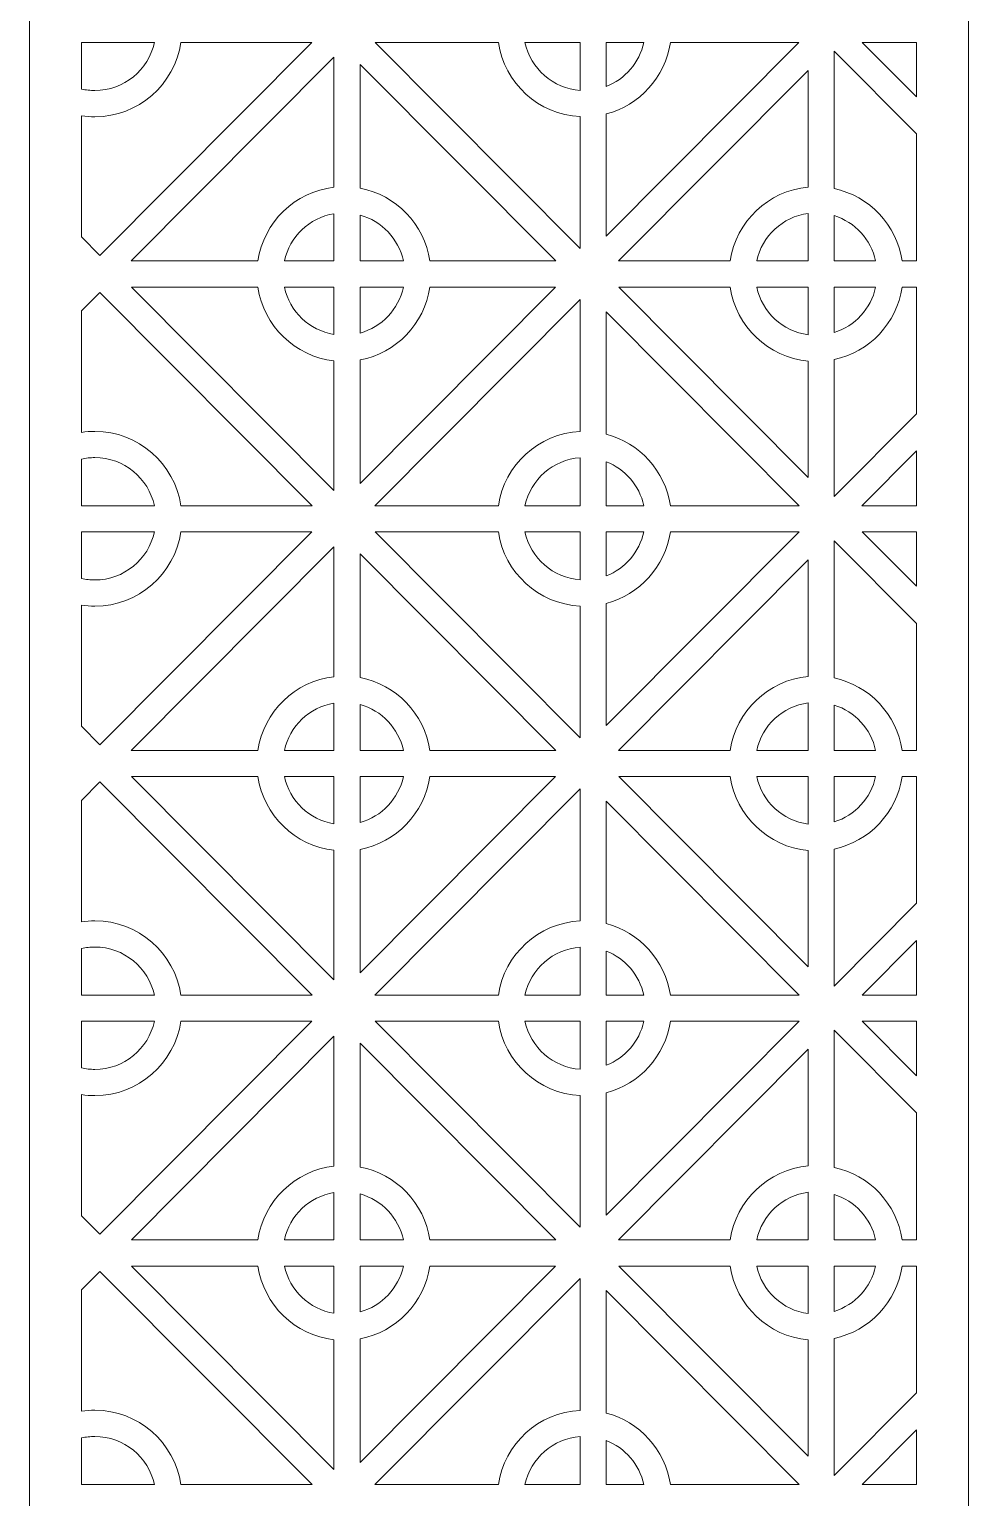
# Model space of a CAD drawing. Header units: centimetres. Extents: x -8.5 to 0.2, y -11.2 to 12.7.
# Drawn here: x -8.54 to -4.64, y 1.13 to 7.23 of the extents above; entities that cross this region are included whole.
import ezdxf

# ---------------------------------------------------------------- set-up
doc = ezdxf.new("R2010")
doc.units = ezdxf.units.CM
doc.header["$MEASUREMENT"] = 0
doc.layers.add('layer 1', color=7, linetype='Continuous')

msp = doc.modelspace()

# ---------------------------------------------------------------- linework, layer by layer
at = {"layer": 'layer 1', "color": 177, "lineweight": 9}
for points, knots in [([(-8.53788, -11.21428), (-8.53788, -11.21428), (-8.53788, 12.68389), (-8.53788, 12.68389), (-8.53788, 12.68389), (-8.53788, 12.68389), (-4.63909, 12.68389), (-4.63909, 12.68389), (-4.63909, 12.68389), (-4.63909, 12.68389), (-4.63909, -11.21428), (-4.63909, -11.21428), (-4.63909, -11.21428), (-4.63909, -11.21428), (-8.53788, -11.21428), (-8.53788, -11.21428)], [0, 0, 0, 0, 0.2, 0.2, 0.2, 0.2, 0.4, 0.4, 0.4, 0.4, 0.6, 0.6, 0.6, 0.6, 1, 1, 1, 1]), ([(-8.01886, 7.17312), (-8.01886, 7.17312), (-8.32128, 7.17312), (-8.32128, 7.17312), (-8.32128, 7.17312), (-8.32128, 7.17312), (-8.32128, 6.97983), (-8.32128, 6.97983), (-8.32128, 6.97983), (-8.3034, 6.9758), (-8.28481, 6.97366), (-8.26573, 6.97366), (-8.26573, 6.97366), (-8.14478, 6.97366), (-8.04366, 7.05908), (-8.01886, 7.17312)], [0, 0, 0, 0, 0.2, 0.2, 0.2, 0.2, 0.4, 0.4, 0.4, 0.4, 0.6, 0.6, 0.6, 0.6, 1, 1, 1, 1]), ([(-8.32128, 6.36642), (-8.32128, 6.36642), (-8.24479, 6.28957), (-8.24479, 6.28957), (-8.24479, 6.28957), (-8.24479, 6.28957), (-7.36526, 7.17312), (-7.36526, 7.17312), (-7.36526, 7.17312), (-7.36526, 7.17312), (-7.90877, 7.17312), (-7.90877, 7.17312), (-7.90877, 7.17312), (-7.93491, 6.99866), (-8.08479, 6.86487), (-8.26573, 6.86487), (-8.26573, 6.86487), (-8.28462, 6.86487), (-8.30317, 6.86633), (-8.32128, 6.86914), (-8.32128, 6.86914), (-8.32128, 6.86914), (-8.32128, 6.36642), (-8.32128, 6.36642)], [0, 0, 0, 0, 0.1428571, 0.1428571, 0.1428571, 0.1428571, 0.2857143, 0.2857143, 0.2857143, 0.2857143, 0.4285714, 0.4285714, 0.4285714, 0.4285714, 0.5714286, 0.5714286, 0.5714286, 0.5714286, 0.7142857, 0.7142857, 0.7142857, 0.7142857, 1, 1, 1, 1]), ([(-6.5912, 7.17312), (-6.5912, 7.17312), (-7.10238, 7.17312), (-7.10238, 7.17312), (-7.10238, 7.17312), (-7.10238, 7.17312), (-6.25171, 6.31856), (-6.25171, 6.31856), (-6.25171, 6.31856), (-6.25171, 6.31856), (-6.25171, 6.8653), (-6.25171, 6.8653), (-6.25171, 6.8653), (-6.42475, 6.87358), (-6.56591, 7.00431), (-6.5912, 7.17312)], [0, 0, 0, 0, 0.2, 0.2, 0.2, 0.2, 0.4, 0.4, 0.4, 0.4, 0.6, 0.6, 0.6, 0.6, 1, 1, 1, 1]), ([(-6.25171, 7.17312), (-6.25171, 7.17312), (-6.48111, 7.17312), (-6.48111, 7.17312), (-6.48111, 7.17312), (-6.45751, 7.06461), (-6.36483, 6.98204), (-6.25171, 6.97428), (-6.25171, 6.97428), (-6.25171, 6.97428), (-6.25171, 7.17312), (-6.25171, 7.17312)], [0, 0, 0, 0, 0.25, 0.25, 0.25, 0.25, 0.5, 0.5, 0.5, 0.5, 1, 1, 1, 1]), ([(-5.98738, 7.17312), (-5.98738, 7.17312), (-6.14341, 7.17312), (-6.14341, 7.17312), (-6.14341, 7.17312), (-6.14341, 7.17312), (-6.14341, 6.99058), (-6.14341, 6.99058), (-6.14341, 6.99058), (-6.06511, 7.02091), (-6.00561, 7.08927), (-5.98738, 7.17312)], [0, 0, 0, 0, 0.25, 0.25, 0.25, 0.25, 0.5, 0.5, 0.5, 0.5, 1, 1, 1, 1]), ([(-5.34333, 7.17312), (-5.34333, 7.17312), (-5.87729, 7.17312), (-5.87729, 7.17312), (-5.87729, 7.17312), (-5.89889, 7.02892), (-6.00505, 6.9125), (-6.14341, 6.87646), (-6.14341, 6.87646), (-6.14341, 6.87646), (-6.14341, 6.36939), (-6.14341, 6.36939), (-6.14341, 6.36939), (-6.14341, 6.36939), (-5.34333, 7.17312), (-5.34333, 7.17312)], [0, 0, 0, 0, 0.2, 0.2, 0.2, 0.2, 0.4, 0.4, 0.4, 0.4, 0.6, 0.6, 0.6, 0.6, 1, 1, 1, 1]), ([(-4.85569, 6.79347), (-4.85569, 6.79347), (-5.19732, 7.13666), (-5.19732, 7.13666), (-5.19732, 7.13666), (-5.19732, 7.13666), (-5.19732, 6.56685), (-5.19732, 6.56685), (-5.19732, 6.56685), (-5.05111, 6.53595), (-4.93745, 6.41616), (-4.91501, 6.26638), (-4.91501, 6.26638), (-4.91501, 6.26638), (-4.85569, 6.26638), (-4.85569, 6.26638), (-4.85569, 6.26638), (-4.85569, 6.26638), (-4.85569, 6.79347), (-4.85569, 6.79347)], [0, 0, 0, 0, 0.1666667, 0.1666667, 0.1666667, 0.1666667, 0.3333333, 0.3333333, 0.3333333, 0.3333333, 0.5, 0.5, 0.5, 0.5, 0.6666667, 0.6666667, 0.6666667, 0.6666667, 1, 1, 1, 1]), ([(-4.85569, 7.17312), (-4.85569, 7.17312), (-5.08045, 7.17312), (-5.08045, 7.17312), (-5.08045, 7.17312), (-5.08045, 7.17312), (-4.85569, 6.94733), (-4.85569, 6.94733), (-4.85569, 6.94733), (-4.85569, 6.94733), (-4.85569, 7.17312), (-4.85569, 7.17312)], [0, 0, 0, 0, 0.25, 0.25, 0.25, 0.25, 0.5, 0.5, 0.5, 0.5, 1, 1, 1, 1]), ([(-8.11471, 6.26638), (-8.11471, 6.26638), (-7.58912, 6.26638), (-7.58912, 6.26638), (-7.58912, 6.26638), (-7.565, 6.42736), (-7.43551, 6.55369), (-7.27348, 6.57225), (-7.27348, 6.57225), (-7.27348, 6.57225), (-7.27348, 7.11146), (-7.27348, 7.11146), (-7.27348, 7.11146), (-7.27348, 7.11146), (-8.11471, 6.26638), (-8.11471, 6.26638)], [0, 0, 0, 0, 0.2, 0.2, 0.2, 0.2, 0.4, 0.4, 0.4, 0.4, 0.6, 0.6, 0.6, 0.6, 1, 1, 1, 1]), ([(-6.87521, 6.26638), (-6.87521, 6.26638), (-6.35293, 6.26638), (-6.35293, 6.26638), (-6.35293, 6.26638), (-6.35293, 6.26638), (-7.16518, 7.08235), (-7.16518, 7.08235), (-7.16518, 7.08235), (-7.16518, 7.08235), (-7.16518, 6.56837), (-7.16518, 6.56837), (-7.16518, 6.56837), (-7.0153, 6.54011), (-6.89804, 6.41877), (-6.87521, 6.26638)], [0, 0, 0, 0, 0.2, 0.2, 0.2, 0.2, 0.4, 0.4, 0.4, 0.4, 0.6, 0.6, 0.6, 0.6, 1, 1, 1, 1]), ([(-6.09278, 6.26638), (-6.09278, 6.26638), (-5.62892, 6.26638), (-5.62892, 6.26638), (-5.62892, 6.26638), (-5.60442, 6.42989), (-5.47121, 6.55766), (-5.30562, 6.57305), (-5.30562, 6.57305), (-5.30562, 6.57305), (-5.30562, 7.05714), (-5.30562, 7.05714), (-5.30562, 7.05714), (-5.30562, 7.05714), (-6.09278, 6.26638), (-6.09278, 6.26638)], [0, 0, 0, 0, 0.2, 0.2, 0.2, 0.2, 0.4, 0.4, 0.4, 0.4, 0.6, 0.6, 0.6, 0.6, 1, 1, 1, 1]), ([(-7.47903, 6.26638), (-7.47903, 6.26638), (-7.27348, 6.26638), (-7.27348, 6.26638), (-7.27348, 6.26638), (-7.27348, 6.26638), (-7.27348, 6.46244), (-7.27348, 6.46244), (-7.27348, 6.46244), (-7.37561, 6.44556), (-7.45711, 6.36715), (-7.47903, 6.26638)], [0, 0, 0, 0, 0.25, 0.25, 0.25, 0.25, 0.5, 0.5, 0.5, 0.5, 1, 1, 1, 1]), ([(-5.51882, 6.26638), (-5.51882, 6.26638), (-5.30562, 6.26638), (-5.30562, 6.26638), (-5.30562, 6.26638), (-5.30562, 6.26638), (-5.30562, 6.46359), (-5.30562, 6.46359), (-5.30562, 6.46359), (-5.41131, 6.44945), (-5.49637, 6.36966), (-5.51882, 6.26638)], [0, 0, 0, 0, 0.25, 0.25, 0.25, 0.25, 0.5, 0.5, 0.5, 0.5, 1, 1, 1, 1]), ([(-7.16518, 6.26638), (-7.16518, 6.26638), (-6.9853, 6.26638), (-6.9853, 6.26638), (-6.9853, 6.26638), (-7.00535, 6.35856), (-7.07525, 6.43201), (-7.16518, 6.4568), (-7.16518, 6.4568), (-7.16518, 6.4568), (-7.16518, 6.26638), (-7.16518, 6.26638)], [0, 0, 0, 0, 0.25, 0.25, 0.25, 0.25, 0.5, 0.5, 0.5, 0.5, 1, 1, 1, 1]), ([(-5.19732, 6.45457), (-5.19732, 6.45457), (-5.19732, 6.26638), (-5.19732, 6.26638), (-5.19732, 6.26638), (-5.19732, 6.26638), (-5.0251, 6.26638), (-5.0251, 6.26638), (-5.0251, 6.26638), (-5.04457, 6.35592), (-5.11108, 6.42781), (-5.19732, 6.45457)], [0, 0, 0, 0, 0.25, 0.25, 0.25, 0.25, 0.5, 0.5, 0.5, 0.5, 1, 1, 1, 1]), ([(-7.58912, 6.15759), (-7.58912, 6.15759), (-8.1134, 6.15759), (-8.1134, 6.15759), (-8.1134, 6.15759), (-8.1134, 6.15759), (-7.27348, 5.31384), (-7.27348, 5.31384), (-7.27348, 5.31384), (-7.27348, 5.31384), (-7.27348, 5.85171), (-7.27348, 5.85171), (-7.27348, 5.85171), (-7.43551, 5.87027), (-7.565, 5.99661), (-7.58912, 6.15759)], [0, 0, 0, 0, 0.2, 0.2, 0.2, 0.2, 0.4, 0.4, 0.4, 0.4, 0.6, 0.6, 0.6, 0.6, 1, 1, 1, 1]), ([(-7.27348, 6.15759), (-7.27348, 6.15759), (-7.47903, 6.15759), (-7.47903, 6.15759), (-7.47903, 6.15759), (-7.45711, 6.05681), (-7.37561, 5.97841), (-7.27348, 5.96153), (-7.27348, 5.96153), (-7.27348, 5.96153), (-7.27348, 6.15759), (-7.27348, 6.15759)], [0, 0, 0, 0, 0.25, 0.25, 0.25, 0.25, 0.5, 0.5, 0.5, 0.5, 1, 1, 1, 1]), ([(-6.9853, 6.15759), (-6.9853, 6.15759), (-7.16518, 6.15759), (-7.16518, 6.15759), (-7.16518, 6.15759), (-7.16518, 6.15759), (-7.16518, 5.96717), (-7.16518, 5.96717), (-7.16518, 5.96717), (-7.07525, 5.99195), (-7.00535, 6.06541), (-6.9853, 6.15759)], [0, 0, 0, 0, 0.25, 0.25, 0.25, 0.25, 0.5, 0.5, 0.5, 0.5, 1, 1, 1, 1]), ([(-6.35424, 6.15759), (-6.35424, 6.15759), (-6.87521, 6.15759), (-6.87521, 6.15759), (-6.87521, 6.15759), (-6.89804, 6.0052), (-7.0153, 5.88386), (-7.16518, 5.85559), (-7.16518, 5.85559), (-7.16518, 5.85559), (-7.16518, 5.34294), (-7.16518, 5.34294), (-7.16518, 5.34294), (-7.16518, 5.34294), (-6.35424, 6.15759), (-6.35424, 6.15759)], [0, 0, 0, 0, 0.2, 0.2, 0.2, 0.2, 0.4, 0.4, 0.4, 0.4, 0.6, 0.6, 0.6, 0.6, 1, 1, 1, 1]), ([(-5.62892, 6.15759), (-5.62892, 6.15759), (-6.09147, 6.15759), (-6.09147, 6.15759), (-6.09147, 6.15759), (-6.09147, 6.15759), (-5.30562, 5.36815), (-5.30562, 5.36815), (-5.30562, 5.36815), (-5.30562, 5.36815), (-5.30562, 5.85092), (-5.30562, 5.85092), (-5.30562, 5.85092), (-5.47121, 5.86631), (-5.60442, 5.99408), (-5.62892, 6.15759)], [0, 0, 0, 0, 0.2, 0.2, 0.2, 0.2, 0.4, 0.4, 0.4, 0.4, 0.6, 0.6, 0.6, 0.6, 1, 1, 1, 1]), ([(-5.30562, 6.15759), (-5.30562, 6.15759), (-5.51883, 6.15759), (-5.51883, 6.15759), (-5.51883, 6.15759), (-5.49637, 6.05431), (-5.41131, 5.97452), (-5.30562, 5.96038), (-5.30562, 5.96038), (-5.30562, 5.96038), (-5.30562, 6.15759), (-5.30562, 6.15759)], [0, 0, 0, 0, 0.25, 0.25, 0.25, 0.25, 0.5, 0.5, 0.5, 0.5, 1, 1, 1, 1]), ([(-5.0251, 6.15759), (-5.0251, 6.15759), (-5.19732, 6.15759), (-5.19732, 6.15759), (-5.19732, 6.15759), (-5.19732, 6.15759), (-5.19732, 5.9694), (-5.19732, 5.9694), (-5.19732, 5.9694), (-5.11109, 5.99616), (-5.04457, 6.06805), (-5.0251, 6.15759)], [0, 0, 0, 0, 0.25, 0.25, 0.25, 0.25, 0.5, 0.5, 0.5, 0.5, 1, 1, 1, 1]), ([(-4.85569, 6.15759), (-4.85569, 6.15759), (-4.91501, 6.15759), (-4.91501, 6.15759), (-4.91501, 6.15759), (-4.93745, 6.00781), (-5.05111, 5.88802), (-5.19732, 5.85712), (-5.19732, 5.85712), (-5.19732, 5.85712), (-5.19732, 5.28863), (-5.19732, 5.28863), (-5.19732, 5.28863), (-5.19732, 5.28863), (-4.85569, 5.63182), (-4.85569, 5.63182), (-4.85569, 5.63182), (-4.85569, 5.63182), (-4.85569, 6.15759), (-4.85569, 6.15759)], [0, 0, 0, 0, 0.1666667, 0.1666667, 0.1666667, 0.1666667, 0.3333333, 0.3333333, 0.3333333, 0.3333333, 0.5, 0.5, 0.5, 0.5, 0.6666667, 0.6666667, 0.6666667, 0.6666667, 1, 1, 1, 1]), ([(-7.90877, 5.25085), (-7.90877, 5.25085), (-7.36394, 5.25085), (-7.36394, 5.25085), (-7.36394, 5.25085), (-7.36394, 5.25085), (-8.24479, 6.13572), (-8.24479, 6.13572), (-8.24479, 6.13572), (-8.24479, 6.13572), (-8.32128, 6.05887), (-8.32128, 6.05887), (-8.32128, 6.05887), (-8.32128, 6.05887), (-8.32128, 5.55483), (-8.32128, 5.55483), (-8.32128, 5.55483), (-8.30317, 5.55764), (-8.28462, 5.5591), (-8.26573, 5.5591), (-8.26573, 5.5591), (-8.08479, 5.5591), (-7.93491, 5.4253), (-7.90877, 5.25085)], [0, 0, 0, 0, 0.1428571, 0.1428571, 0.1428571, 0.1428571, 0.2857143, 0.2857143, 0.2857143, 0.2857143, 0.4285714, 0.4285714, 0.4285714, 0.4285714, 0.5714286, 0.5714286, 0.5714286, 0.5714286, 0.7142857, 0.7142857, 0.7142857, 0.7142857, 1, 1, 1, 1]), ([(-7.1037, 5.25085), (-7.1037, 5.25085), (-6.5912, 5.25085), (-6.5912, 5.25085), (-6.5912, 5.25085), (-6.56591, 5.41966), (-6.42475, 5.55039), (-6.25171, 5.55867), (-6.25171, 5.55867), (-6.25171, 5.55867), (-6.25171, 6.10673), (-6.25171, 6.10673), (-6.25171, 6.10673), (-6.25171, 6.10673), (-7.1037, 5.25085), (-7.1037, 5.25085)], [0, 0, 0, 0, 0.2, 0.2, 0.2, 0.2, 0.4, 0.4, 0.4, 0.4, 0.6, 0.6, 0.6, 0.6, 1, 1, 1, 1]), ([(-5.87729, 5.25085), (-5.87729, 5.25085), (-5.34201, 5.25085), (-5.34201, 5.25085), (-5.34201, 5.25085), (-5.34201, 5.25085), (-6.14341, 6.0559), (-6.14341, 6.0559), (-6.14341, 6.0559), (-6.14341, 6.0559), (-6.14341, 5.54751), (-6.14341, 5.54751), (-6.14341, 5.54751), (-6.00505, 5.51147), (-5.89889, 5.39505), (-5.87729, 5.25085)], [0, 0, 0, 0, 0.2, 0.2, 0.2, 0.2, 0.4, 0.4, 0.4, 0.4, 0.6, 0.6, 0.6, 0.6, 1, 1, 1, 1]), ([(-8.32128, 5.25085), (-8.32128, 5.25085), (-8.01886, 5.25085), (-8.01886, 5.25085), (-8.01886, 5.25085), (-8.04366, 5.36489), (-8.14478, 5.45031), (-8.26573, 5.45031), (-8.26573, 5.45031), (-8.28481, 5.45031), (-8.3034, 5.44816), (-8.32128, 5.44413), (-8.32128, 5.44413), (-8.32128, 5.44413), (-8.32128, 5.25085), (-8.32128, 5.25085)], [0, 0, 0, 0, 0.2, 0.2, 0.2, 0.2, 0.4, 0.4, 0.4, 0.4, 0.6, 0.6, 0.6, 0.6, 1, 1, 1, 1]), ([(-6.48111, 5.25085), (-6.48111, 5.25085), (-6.25171, 5.25085), (-6.25171, 5.25085), (-6.25171, 5.25085), (-6.25171, 5.25085), (-6.25171, 5.44969), (-6.25171, 5.44969), (-6.25171, 5.44969), (-6.36483, 5.44193), (-6.45751, 5.35935), (-6.48111, 5.25085)], [0, 0, 0, 0, 0.25, 0.25, 0.25, 0.25, 0.5, 0.5, 0.5, 0.5, 1, 1, 1, 1]), ([(-6.14341, 5.25085), (-6.14341, 5.25085), (-5.98738, 5.25085), (-5.98738, 5.25085), (-5.98738, 5.25085), (-6.00562, 5.3347), (-6.06511, 5.40306), (-6.14341, 5.43338), (-6.14341, 5.43338), (-6.14341, 5.43338), (-6.14341, 5.25085), (-6.14341, 5.25085)], [0, 0, 0, 0, 0.25, 0.25, 0.25, 0.25, 0.5, 0.5, 0.5, 0.5, 1, 1, 1, 1]), ([(-4.85569, 5.47796), (-4.85569, 5.47796), (-5.08177, 5.25085), (-5.08177, 5.25085), (-5.08177, 5.25085), (-5.08177, 5.25085), (-4.85569, 5.25085), (-4.85569, 5.25085), (-4.85569, 5.25085), (-4.85569, 5.25085), (-4.85569, 5.47796), (-4.85569, 5.47796)], [0, 0, 0, 0, 0.25, 0.25, 0.25, 0.25, 0.5, 0.5, 0.5, 0.5, 1, 1, 1, 1]), ([(-8.01886, 5.14205), (-8.01886, 5.14205), (-8.32128, 5.14205), (-8.32128, 5.14205), (-8.32128, 5.14205), (-8.32128, 5.14205), (-8.32128, 4.94877), (-8.32128, 4.94877), (-8.32128, 4.94877), (-8.3034, 4.94474), (-8.28481, 4.9426), (-8.26573, 4.9426), (-8.26573, 4.9426), (-8.14478, 4.9426), (-8.04366, 5.02801), (-8.01886, 5.14205)], [0, 0, 0, 0, 0.2, 0.2, 0.2, 0.2, 0.4, 0.4, 0.4, 0.4, 0.6, 0.6, 0.6, 0.6, 1, 1, 1, 1]), ([(-8.32128, 4.33525), (-8.32128, 4.33525), (-8.24479, 4.25841), (-8.24479, 4.25841), (-8.24479, 4.25841), (-8.24479, 4.25841), (-7.36516, 5.14205), (-7.36516, 5.14205), (-7.36516, 5.14205), (-7.36516, 5.14205), (-7.90877, 5.14205), (-7.90877, 5.14205), (-7.90877, 5.14205), (-7.93491, 4.9676), (-8.08479, 4.8338), (-8.26573, 4.8338), (-8.26573, 4.8338), (-8.28462, 4.8338), (-8.30317, 4.83526), (-8.32128, 4.83808), (-8.32128, 4.83808), (-8.32128, 4.83808), (-8.32128, 4.33525), (-8.32128, 4.33525)], [0, 0, 0, 0, 0.1428571, 0.1428571, 0.1428571, 0.1428571, 0.2857143, 0.2857143, 0.2857143, 0.2857143, 0.4285714, 0.4285714, 0.4285714, 0.4285714, 0.5714286, 0.5714286, 0.5714286, 0.5714286, 0.7142857, 0.7142857, 0.7142857, 0.7142857, 1, 1, 1, 1]), ([(-6.5912, 5.14205), (-6.5912, 5.14205), (-7.10248, 5.14205), (-7.10248, 5.14205), (-7.10248, 5.14205), (-7.10248, 5.14205), (-6.25171, 4.28739), (-6.25171, 4.28739), (-6.25171, 4.28739), (-6.25171, 4.28739), (-6.25171, 4.83423), (-6.25171, 4.83423), (-6.25171, 4.83423), (-6.42475, 4.84252), (-6.56591, 4.97324), (-6.5912, 5.14205)], [0, 0, 0, 0, 0.2, 0.2, 0.2, 0.2, 0.4, 0.4, 0.4, 0.4, 0.6, 0.6, 0.6, 0.6, 1, 1, 1, 1]), ([(-6.25171, 5.14205), (-6.25171, 5.14205), (-6.48111, 5.14205), (-6.48111, 5.14205), (-6.48111, 5.14205), (-6.45751, 5.03355), (-6.36483, 4.95097), (-6.25171, 4.94321), (-6.25171, 4.94321), (-6.25171, 4.94321), (-6.25171, 5.14205), (-6.25171, 5.14205)], [0, 0, 0, 0, 0.25, 0.25, 0.25, 0.25, 0.5, 0.5, 0.5, 0.5, 1, 1, 1, 1]), ([(-5.98738, 5.14205), (-5.98738, 5.14205), (-6.14341, 5.14205), (-6.14341, 5.14205), (-6.14341, 5.14205), (-6.14341, 5.14205), (-6.14341, 4.95952), (-6.14341, 4.95952), (-6.14341, 4.95952), (-6.06511, 4.98984), (-6.00561, 5.0582), (-5.98738, 5.14205)], [0, 0, 0, 0, 0.25, 0.25, 0.25, 0.25, 0.5, 0.5, 0.5, 0.5, 1, 1, 1, 1]), ([(-5.34323, 5.14205), (-5.34323, 5.14205), (-5.87729, 5.14205), (-5.87729, 5.14205), (-5.87729, 5.14205), (-5.89889, 4.99785), (-6.00505, 4.88143), (-6.14341, 4.84539), (-6.14341, 4.84539), (-6.14341, 4.84539), (-6.14341, 4.33822), (-6.14341, 4.33822), (-6.14341, 4.33822), (-6.14341, 4.33822), (-5.34323, 5.14205), (-5.34323, 5.14205)], [0, 0, 0, 0, 0.2, 0.2, 0.2, 0.2, 0.4, 0.4, 0.4, 0.4, 0.6, 0.6, 0.6, 0.6, 1, 1, 1, 1]), ([(-4.85569, 5.14205), (-4.85569, 5.14205), (-5.08055, 5.14205), (-5.08055, 5.14205), (-5.08055, 5.14205), (-5.08055, 5.14205), (-4.85569, 4.91616), (-4.85569, 4.91616), (-4.85569, 4.91616), (-4.85569, 4.91616), (-4.85569, 5.14205), (-4.85569, 5.14205)], [0, 0, 0, 0, 0.25, 0.25, 0.25, 0.25, 0.5, 0.5, 0.5, 0.5, 1, 1, 1, 1]), ([(-8.11461, 4.23532), (-8.11461, 4.23532), (-7.58912, 4.23532), (-7.58912, 4.23532), (-7.58912, 4.23532), (-7.565, 4.3963), (-7.43551, 4.52263), (-7.27348, 4.54119), (-7.27348, 4.54119), (-7.27348, 4.54119), (-7.27348, 5.08029), (-7.27348, 5.08029), (-7.27348, 5.08029), (-7.27348, 5.08029), (-8.11461, 4.23532), (-8.11461, 4.23532)], [0, 0, 0, 0, 0.2, 0.2, 0.2, 0.2, 0.4, 0.4, 0.4, 0.4, 0.6, 0.6, 0.6, 0.6, 1, 1, 1, 1]), ([(-4.85569, 4.7623), (-4.85569, 4.7623), (-5.19732, 5.10549), (-5.19732, 5.10549), (-5.19732, 5.10549), (-5.19732, 5.10549), (-5.19732, 4.53578), (-5.19732, 4.53578), (-5.19732, 4.53578), (-5.05111, 4.50489), (-4.93745, 4.38509), (-4.91501, 4.23532), (-4.91501, 4.23532), (-4.91501, 4.23532), (-4.85569, 4.23532), (-4.85569, 4.23532), (-4.85569, 4.23532), (-4.85569, 4.23532), (-4.85569, 4.7623), (-4.85569, 4.7623)], [0, 0, 0, 0, 0.1666667, 0.1666667, 0.1666667, 0.1666667, 0.3333333, 0.3333333, 0.3333333, 0.3333333, 0.5, 0.5, 0.5, 0.5, 0.6666667, 0.6666667, 0.6666667, 0.6666667, 1, 1, 1, 1]), ([(-6.87521, 4.23532), (-6.87521, 4.23532), (-6.35303, 4.23532), (-6.35303, 4.23532), (-6.35303, 4.23532), (-6.35303, 4.23532), (-7.16518, 5.05118), (-7.16518, 5.05118), (-7.16518, 5.05118), (-7.16518, 5.05118), (-7.16518, 4.53731), (-7.16518, 4.53731), (-7.16518, 4.53731), (-7.0153, 4.50904), (-6.89804, 4.3877), (-6.87521, 4.23532)], [0, 0, 0, 0, 0.2, 0.2, 0.2, 0.2, 0.4, 0.4, 0.4, 0.4, 0.6, 0.6, 0.6, 0.6, 1, 1, 1, 1]), ([(-6.09268, 4.23532), (-6.09268, 4.23532), (-5.62892, 4.23532), (-5.62892, 4.23532), (-5.62892, 4.23532), (-5.60442, 4.39883), (-5.47121, 4.52659), (-5.30562, 4.54198), (-5.30562, 4.54198), (-5.30562, 4.54198), (-5.30562, 5.02598), (-5.30562, 5.02598), (-5.30562, 5.02598), (-5.30562, 5.02598), (-6.09268, 4.23532), (-6.09268, 4.23532)], [0, 0, 0, 0, 0.2, 0.2, 0.2, 0.2, 0.4, 0.4, 0.4, 0.4, 0.6, 0.6, 0.6, 0.6, 1, 1, 1, 1]), ([(-7.47903, 4.23532), (-7.47903, 4.23532), (-7.27348, 4.23532), (-7.27348, 4.23532), (-7.27348, 4.23532), (-7.27348, 4.23532), (-7.27348, 4.43137), (-7.27348, 4.43137), (-7.27348, 4.43137), (-7.37561, 4.41449), (-7.45711, 4.33609), (-7.47903, 4.23532)], [0, 0, 0, 0, 0.25, 0.25, 0.25, 0.25, 0.5, 0.5, 0.5, 0.5, 1, 1, 1, 1]), ([(-7.16518, 4.23532), (-7.16518, 4.23532), (-6.9853, 4.23532), (-6.9853, 4.23532), (-6.9853, 4.23532), (-7.00535, 4.32749), (-7.07525, 4.40095), (-7.16518, 4.42573), (-7.16518, 4.42573), (-7.16518, 4.42573), (-7.16518, 4.23532), (-7.16518, 4.23532)], [0, 0, 0, 0, 0.25, 0.25, 0.25, 0.25, 0.5, 0.5, 0.5, 0.5, 1, 1, 1, 1]), ([(-5.51882, 4.23532), (-5.51882, 4.23532), (-5.30562, 4.23532), (-5.30562, 4.23532), (-5.30562, 4.23532), (-5.30562, 4.23532), (-5.30562, 4.43252), (-5.30562, 4.43252), (-5.30562, 4.43252), (-5.41131, 4.41838), (-5.49637, 4.3386), (-5.51882, 4.23532)], [0, 0, 0, 0, 0.25, 0.25, 0.25, 0.25, 0.5, 0.5, 0.5, 0.5, 1, 1, 1, 1]), ([(-5.19732, 4.4235), (-5.19732, 4.4235), (-5.19732, 4.23532), (-5.19732, 4.23532), (-5.19732, 4.23532), (-5.19732, 4.23532), (-5.0251, 4.23532), (-5.0251, 4.23532), (-5.0251, 4.23532), (-5.04457, 4.32486), (-5.11108, 4.39675), (-5.19732, 4.4235)], [0, 0, 0, 0, 0.25, 0.25, 0.25, 0.25, 0.5, 0.5, 0.5, 0.5, 1, 1, 1, 1]), ([(-7.90877, 3.21978), (-7.90877, 3.21978), (-7.36404, 3.21978), (-7.36404, 3.21978), (-7.36404, 3.21978), (-7.36404, 3.21978), (-8.24479, 4.10455), (-8.24479, 4.10455), (-8.24479, 4.10455), (-8.24479, 4.10455), (-8.32128, 4.0277), (-8.32128, 4.0277), (-8.32128, 4.0277), (-8.32128, 4.0277), (-8.32128, 3.52376), (-8.32128, 3.52376), (-8.32128, 3.52376), (-8.30317, 3.52657), (-8.28462, 3.52803), (-8.26573, 3.52803), (-8.26573, 3.52803), (-8.08479, 3.52803), (-7.93491, 3.39424), (-7.90877, 3.21978)], [0, 0, 0, 0, 0.1428571, 0.1428571, 0.1428571, 0.1428571, 0.2857143, 0.2857143, 0.2857143, 0.2857143, 0.4285714, 0.4285714, 0.4285714, 0.4285714, 0.5714286, 0.5714286, 0.5714286, 0.5714286, 0.7142857, 0.7142857, 0.7142857, 0.7142857, 1, 1, 1, 1]), ([(-7.58912, 4.12652), (-7.58912, 4.12652), (-8.1135, 4.12652), (-8.1135, 4.12652), (-8.1135, 4.12652), (-8.1135, 4.12652), (-7.27348, 3.28267), (-7.27348, 3.28267), (-7.27348, 3.28267), (-7.27348, 3.28267), (-7.27348, 3.82065), (-7.27348, 3.82065), (-7.27348, 3.82065), (-7.43551, 3.83921), (-7.565, 3.96554), (-7.58912, 4.12652)], [0, 0, 0, 0, 0.2, 0.2, 0.2, 0.2, 0.4, 0.4, 0.4, 0.4, 0.6, 0.6, 0.6, 0.6, 1, 1, 1, 1]), ([(-7.27348, 4.12652), (-7.27348, 4.12652), (-7.47903, 4.12652), (-7.47903, 4.12652), (-7.47903, 4.12652), (-7.45711, 4.02575), (-7.37561, 3.94734), (-7.27348, 3.93046), (-7.27348, 3.93046), (-7.27348, 3.93046), (-7.27348, 4.12652), (-7.27348, 4.12652)], [0, 0, 0, 0, 0.25, 0.25, 0.25, 0.25, 0.5, 0.5, 0.5, 0.5, 1, 1, 1, 1]), ([(-6.9853, 4.12652), (-6.9853, 4.12652), (-7.16518, 4.12652), (-7.16518, 4.12652), (-7.16518, 4.12652), (-7.16518, 4.12652), (-7.16518, 3.9361), (-7.16518, 3.9361), (-7.16518, 3.9361), (-7.07525, 3.96089), (-7.00535, 4.03435), (-6.9853, 4.12652)], [0, 0, 0, 0, 0.25, 0.25, 0.25, 0.25, 0.5, 0.5, 0.5, 0.5, 1, 1, 1, 1]), ([(-6.35414, 4.12652), (-6.35414, 4.12652), (-6.87521, 4.12652), (-6.87521, 4.12652), (-6.87521, 4.12652), (-6.89804, 3.97414), (-7.0153, 3.85279), (-7.16518, 3.82453), (-7.16518, 3.82453), (-7.16518, 3.82453), (-7.16518, 3.31177), (-7.16518, 3.31177), (-7.16518, 3.31177), (-7.16518, 3.31177), (-6.35414, 4.12652), (-6.35414, 4.12652)], [0, 0, 0, 0, 0.2, 0.2, 0.2, 0.2, 0.4, 0.4, 0.4, 0.4, 0.6, 0.6, 0.6, 0.6, 1, 1, 1, 1]), ([(-5.62892, 4.12652), (-5.62892, 4.12652), (-6.09157, 4.12652), (-6.09157, 4.12652), (-6.09157, 4.12652), (-6.09157, 4.12652), (-5.30562, 3.33698), (-5.30562, 3.33698), (-5.30562, 3.33698), (-5.30562, 3.33698), (-5.30562, 3.81985), (-5.30562, 3.81985), (-5.30562, 3.81985), (-5.47121, 3.83524), (-5.60442, 3.96301), (-5.62892, 4.12652)], [0, 0, 0, 0, 0.2, 0.2, 0.2, 0.2, 0.4, 0.4, 0.4, 0.4, 0.6, 0.6, 0.6, 0.6, 1, 1, 1, 1]), ([(-5.30562, 4.12652), (-5.30562, 4.12652), (-5.51883, 4.12652), (-5.51883, 4.12652), (-5.51883, 4.12652), (-5.49637, 4.02324), (-5.41131, 3.94345), (-5.30562, 3.92931), (-5.30562, 3.92931), (-5.30562, 3.92931), (-5.30562, 4.12652), (-5.30562, 4.12652)], [0, 0, 0, 0, 0.25, 0.25, 0.25, 0.25, 0.5, 0.5, 0.5, 0.5, 1, 1, 1, 1]), ([(-5.0251, 4.12652), (-5.0251, 4.12652), (-5.19732, 4.12652), (-5.19732, 4.12652), (-5.19732, 4.12652), (-5.19732, 4.12652), (-5.19732, 3.93833), (-5.19732, 3.93833), (-5.19732, 3.93833), (-5.11109, 3.96509), (-5.04457, 4.03698), (-5.0251, 4.12652)], [0, 0, 0, 0, 0.25, 0.25, 0.25, 0.25, 0.5, 0.5, 0.5, 0.5, 1, 1, 1, 1]), ([(-4.85569, 4.12652), (-4.85569, 4.12652), (-4.91501, 4.12652), (-4.91501, 4.12652), (-4.91501, 4.12652), (-4.93745, 3.97674), (-5.05111, 3.85695), (-5.19732, 3.82605), (-5.19732, 3.82605), (-5.19732, 3.82605), (-5.19732, 3.25746), (-5.19732, 3.25746), (-5.19732, 3.25746), (-5.19732, 3.25746), (-4.85569, 3.60065), (-4.85569, 3.60065), (-4.85569, 3.60065), (-4.85569, 3.60065), (-4.85569, 4.12652), (-4.85569, 4.12652)], [0, 0, 0, 0, 0.1666667, 0.1666667, 0.1666667, 0.1666667, 0.3333333, 0.3333333, 0.3333333, 0.3333333, 0.5, 0.5, 0.5, 0.5, 0.6666667, 0.6666667, 0.6666667, 0.6666667, 1, 1, 1, 1]), ([(-7.1036, 3.21978), (-7.1036, 3.21978), (-6.5912, 3.21978), (-6.5912, 3.21978), (-6.5912, 3.21978), (-6.56591, 3.38859), (-6.42475, 3.51932), (-6.25171, 3.5276), (-6.25171, 3.5276), (-6.25171, 3.5276), (-6.25171, 4.07557), (-6.25171, 4.07557), (-6.25171, 4.07557), (-6.25171, 4.07557), (-7.1036, 3.21978), (-7.1036, 3.21978)], [0, 0, 0, 0, 0.2, 0.2, 0.2, 0.2, 0.4, 0.4, 0.4, 0.4, 0.6, 0.6, 0.6, 0.6, 1, 1, 1, 1]), ([(-5.87729, 3.21978), (-5.87729, 3.21978), (-5.34211, 3.21978), (-5.34211, 3.21978), (-5.34211, 3.21978), (-5.34211, 3.21978), (-6.14341, 4.02474), (-6.14341, 4.02474), (-6.14341, 4.02474), (-6.14341, 4.02474), (-6.14341, 3.51644), (-6.14341, 3.51644), (-6.14341, 3.51644), (-6.00505, 3.4804), (-5.89889, 3.36399), (-5.87729, 3.21978)], [0, 0, 0, 0, 0.2, 0.2, 0.2, 0.2, 0.4, 0.4, 0.4, 0.4, 0.6, 0.6, 0.6, 0.6, 1, 1, 1, 1]), ([(-8.32128, 3.21978), (-8.32128, 3.21978), (-8.01886, 3.21978), (-8.01886, 3.21978), (-8.01886, 3.21978), (-8.04366, 3.33382), (-8.14478, 3.41924), (-8.26573, 3.41924), (-8.26573, 3.41924), (-8.28481, 3.41924), (-8.3034, 3.4171), (-8.32128, 3.41307), (-8.32128, 3.41307), (-8.32128, 3.41307), (-8.32128, 3.21978), (-8.32128, 3.21978)], [0, 0, 0, 0, 0.2, 0.2, 0.2, 0.2, 0.4, 0.4, 0.4, 0.4, 0.6, 0.6, 0.6, 0.6, 1, 1, 1, 1]), ([(-6.48111, 3.21978), (-6.48111, 3.21978), (-6.25171, 3.21978), (-6.25171, 3.21978), (-6.25171, 3.21978), (-6.25171, 3.21978), (-6.25171, 3.41862), (-6.25171, 3.41862), (-6.25171, 3.41862), (-6.36483, 3.41086), (-6.45751, 3.32829), (-6.48111, 3.21978)], [0, 0, 0, 0, 0.25, 0.25, 0.25, 0.25, 0.5, 0.5, 0.5, 0.5, 1, 1, 1, 1]), ([(-4.85569, 3.4468), (-4.85569, 3.4468), (-5.08167, 3.21978), (-5.08167, 3.21978), (-5.08167, 3.21978), (-5.08167, 3.21978), (-4.85569, 3.21978), (-4.85569, 3.21978), (-4.85569, 3.21978), (-4.85569, 3.21978), (-4.85569, 3.4468), (-4.85569, 3.4468)], [0, 0, 0, 0, 0.25, 0.25, 0.25, 0.25, 0.5, 0.5, 0.5, 0.5, 1, 1, 1, 1]), ([(-6.14341, 3.21978), (-6.14341, 3.21978), (-5.98738, 3.21978), (-5.98738, 3.21978), (-5.98738, 3.21978), (-6.00562, 3.30363), (-6.06511, 3.37199), (-6.14341, 3.40232), (-6.14341, 3.40232), (-6.14341, 3.40232), (-6.14341, 3.21978), (-6.14341, 3.21978)], [0, 0, 0, 0, 0.25, 0.25, 0.25, 0.25, 0.5, 0.5, 0.5, 0.5, 1, 1, 1, 1]), ([(-8.01886, 3.11099), (-8.01886, 3.11099), (-8.32128, 3.11099), (-8.32128, 3.11099), (-8.32128, 3.11099), (-8.32128, 3.11099), (-8.32128, 2.9177), (-8.32128, 2.9177), (-8.32128, 2.9177), (-8.3034, 2.91367), (-8.28481, 2.91153), (-8.26573, 2.91153), (-8.26573, 2.91153), (-8.14478, 2.91153), (-8.04366, 2.99695), (-8.01886, 3.11099)], [0, 0, 0, 0, 0.2, 0.2, 0.2, 0.2, 0.4, 0.4, 0.4, 0.4, 0.6, 0.6, 0.6, 0.6, 1, 1, 1, 1]), ([(-8.32128, 2.30409), (-8.32128, 2.30409), (-8.24479, 2.22724), (-8.24479, 2.22724), (-8.24479, 2.22724), (-8.24479, 2.22724), (-7.36506, 3.11099), (-7.36506, 3.11099), (-7.36506, 3.11099), (-7.36506, 3.11099), (-7.90877, 3.11099), (-7.90877, 3.11099), (-7.90877, 3.11099), (-7.93491, 2.93653), (-8.08479, 2.80274), (-8.26573, 2.80274), (-8.26573, 2.80274), (-8.28462, 2.80274), (-8.30317, 2.8042), (-8.32128, 2.80701), (-8.32128, 2.80701), (-8.32128, 2.80701), (-8.32128, 2.30409), (-8.32128, 2.30409)], [0, 0, 0, 0, 0.1428571, 0.1428571, 0.1428571, 0.1428571, 0.2857143, 0.2857143, 0.2857143, 0.2857143, 0.4285714, 0.4285714, 0.4285714, 0.4285714, 0.5714286, 0.5714286, 0.5714286, 0.5714286, 0.7142857, 0.7142857, 0.7142857, 0.7142857, 1, 1, 1, 1]), ([(-6.5912, 3.11099), (-6.5912, 3.11099), (-7.10258, 3.11099), (-7.10258, 3.11099), (-7.10258, 3.11099), (-7.10258, 3.11099), (-6.25171, 2.25622), (-6.25171, 2.25622), (-6.25171, 2.25622), (-6.25171, 2.25622), (-6.25171, 2.80317), (-6.25171, 2.80317), (-6.25171, 2.80317), (-6.42475, 2.81145), (-6.56591, 2.94218), (-6.5912, 3.11099)], [0, 0, 0, 0, 0.2, 0.2, 0.2, 0.2, 0.4, 0.4, 0.4, 0.4, 0.6, 0.6, 0.6, 0.6, 1, 1, 1, 1]), ([(-6.25171, 3.11099), (-6.25171, 3.11099), (-6.48111, 3.11099), (-6.48111, 3.11099), (-6.48111, 3.11099), (-6.45751, 3.00248), (-6.36483, 2.91991), (-6.25171, 2.91214), (-6.25171, 2.91214), (-6.25171, 2.91214), (-6.25171, 3.11099), (-6.25171, 3.11099)], [0, 0, 0, 0, 0.25, 0.25, 0.25, 0.25, 0.5, 0.5, 0.5, 0.5, 1, 1, 1, 1]), ([(-5.98738, 3.11099), (-5.98738, 3.11099), (-6.14341, 3.11099), (-6.14341, 3.11099), (-6.14341, 3.11099), (-6.14341, 3.11099), (-6.14341, 2.92845), (-6.14341, 2.92845), (-6.14341, 2.92845), (-6.06511, 2.95877), (-6.00561, 3.02714), (-5.98738, 3.11099)], [0, 0, 0, 0, 0.25, 0.25, 0.25, 0.25, 0.5, 0.5, 0.5, 0.5, 1, 1, 1, 1]), ([(-5.34313, 3.11099), (-5.34313, 3.11099), (-5.87729, 3.11099), (-5.87729, 3.11099), (-5.87729, 3.11099), (-5.89889, 2.96678), (-6.00505, 2.85037), (-6.14341, 2.81433), (-6.14341, 2.81433), (-6.14341, 2.81433), (-6.14341, 2.30705), (-6.14341, 2.30705), (-6.14341, 2.30705), (-6.14341, 2.30705), (-5.34313, 3.11099), (-5.34313, 3.11099)], [0, 0, 0, 0, 0.2, 0.2, 0.2, 0.2, 0.4, 0.4, 0.4, 0.4, 0.6, 0.6, 0.6, 0.6, 1, 1, 1, 1]), ([(-4.85569, 3.11099), (-4.85569, 3.11099), (-5.08065, 3.11099), (-5.08065, 3.11099), (-5.08065, 3.11099), (-5.08065, 3.11099), (-4.85569, 2.88499), (-4.85569, 2.88499), (-4.85569, 2.88499), (-4.85569, 2.88499), (-4.85569, 3.11099), (-4.85569, 3.11099)], [0, 0, 0, 0, 0.25, 0.25, 0.25, 0.25, 0.5, 0.5, 0.5, 0.5, 1, 1, 1, 1]), ([(-8.11451, 2.20425), (-8.11451, 2.20425), (-7.58912, 2.20425), (-7.58912, 2.20425), (-7.58912, 2.20425), (-7.565, 2.36523), (-7.43551, 2.49156), (-7.27348, 2.51012), (-7.27348, 2.51012), (-7.27348, 2.51012), (-7.27348, 3.04912), (-7.27348, 3.04912), (-7.27348, 3.04912), (-7.27348, 3.04912), (-8.11451, 2.20425), (-8.11451, 2.20425)], [0, 0, 0, 0, 0.2, 0.2, 0.2, 0.2, 0.4, 0.4, 0.4, 0.4, 0.6, 0.6, 0.6, 0.6, 1, 1, 1, 1]), ([(-4.85569, 2.73114), (-4.85569, 2.73114), (-5.19732, 3.07433), (-5.19732, 3.07433), (-5.19732, 3.07433), (-5.19732, 3.07433), (-5.19732, 2.50471), (-5.19732, 2.50471), (-5.19732, 2.50471), (-5.05111, 2.47382), (-4.93745, 2.35402), (-4.91501, 2.20425), (-4.91501, 2.20425), (-4.91501, 2.20425), (-4.85569, 2.20425), (-4.85569, 2.20425), (-4.85569, 2.20425), (-4.85569, 2.20425), (-4.85569, 2.73114), (-4.85569, 2.73114)], [0, 0, 0, 0, 0.1666667, 0.1666667, 0.1666667, 0.1666667, 0.3333333, 0.3333333, 0.3333333, 0.3333333, 0.5, 0.5, 0.5, 0.5, 0.6666667, 0.6666667, 0.6666667, 0.6666667, 1, 1, 1, 1]), ([(-6.87521, 2.20425), (-6.87521, 2.20425), (-6.35313, 2.20425), (-6.35313, 2.20425), (-6.35313, 2.20425), (-6.35313, 2.20425), (-7.16518, 3.02001), (-7.16518, 3.02001), (-7.16518, 3.02001), (-7.16518, 3.02001), (-7.16518, 2.50624), (-7.16518, 2.50624), (-7.16518, 2.50624), (-7.0153, 2.47797), (-6.89804, 2.35663), (-6.87521, 2.20425)], [0, 0, 0, 0, 0.2, 0.2, 0.2, 0.2, 0.4, 0.4, 0.4, 0.4, 0.6, 0.6, 0.6, 0.6, 1, 1, 1, 1]), ([(-6.09258, 2.20425), (-6.09258, 2.20425), (-5.62892, 2.20425), (-5.62892, 2.20425), (-5.62892, 2.20425), (-5.60442, 2.36776), (-5.47121, 2.49553), (-5.30562, 2.51092), (-5.30562, 2.51092), (-5.30562, 2.51092), (-5.30562, 2.99481), (-5.30562, 2.99481), (-5.30562, 2.99481), (-5.30562, 2.99481), (-6.09258, 2.20425), (-6.09258, 2.20425)], [0, 0, 0, 0, 0.2, 0.2, 0.2, 0.2, 0.4, 0.4, 0.4, 0.4, 0.6, 0.6, 0.6, 0.6, 1, 1, 1, 1]), ([(-7.47903, 2.20425), (-7.47903, 2.20425), (-7.27348, 2.20425), (-7.27348, 2.20425), (-7.27348, 2.20425), (-7.27348, 2.20425), (-7.27348, 2.40031), (-7.27348, 2.40031), (-7.27348, 2.40031), (-7.37561, 2.38342), (-7.45711, 2.30502), (-7.47903, 2.20425)], [0, 0, 0, 0, 0.25, 0.25, 0.25, 0.25, 0.5, 0.5, 0.5, 0.5, 1, 1, 1, 1]), ([(-7.16518, 2.20425), (-7.16518, 2.20425), (-6.9853, 2.20425), (-6.9853, 2.20425), (-6.9853, 2.20425), (-7.00535, 2.29642), (-7.07525, 2.36988), (-7.16518, 2.39467), (-7.16518, 2.39467), (-7.16518, 2.39467), (-7.16518, 2.20425), (-7.16518, 2.20425)], [0, 0, 0, 0, 0.25, 0.25, 0.25, 0.25, 0.5, 0.5, 0.5, 0.5, 1, 1, 1, 1]), ([(-5.51882, 2.20425), (-5.51882, 2.20425), (-5.30562, 2.20425), (-5.30562, 2.20425), (-5.30562, 2.20425), (-5.30562, 2.20425), (-5.30562, 2.40146), (-5.30562, 2.40146), (-5.30562, 2.40146), (-5.41131, 2.38732), (-5.49637, 2.30753), (-5.51882, 2.20425)], [0, 0, 0, 0, 0.25, 0.25, 0.25, 0.25, 0.5, 0.5, 0.5, 0.5, 1, 1, 1, 1]), ([(-5.19732, 2.39244), (-5.19732, 2.39244), (-5.19732, 2.20425), (-5.19732, 2.20425), (-5.19732, 2.20425), (-5.19732, 2.20425), (-5.0251, 2.20425), (-5.0251, 2.20425), (-5.0251, 2.20425), (-5.04457, 2.29379), (-5.11108, 2.36568), (-5.19732, 2.39244)], [0, 0, 0, 0, 0.25, 0.25, 0.25, 0.25, 0.5, 0.5, 0.5, 0.5, 1, 1, 1, 1]), ([(-7.90877, 1.18872), (-7.90877, 1.18872), (-7.36414, 1.18872), (-7.36414, 1.18872), (-7.36414, 1.18872), (-7.36414, 1.18872), (-8.24479, 2.07338), (-8.24479, 2.07338), (-8.24479, 2.07338), (-8.24479, 2.07338), (-8.32128, 1.99654), (-8.32128, 1.99654), (-8.32128, 1.99654), (-8.32128, 1.99654), (-8.32128, 1.49269), (-8.32128, 1.49269), (-8.32128, 1.49269), (-8.30317, 1.4955), (-8.28462, 1.49697), (-8.26573, 1.49697), (-8.26573, 1.49697), (-8.08479, 1.49697), (-7.93491, 1.36317), (-7.90877, 1.18872)], [0, 0, 0, 0, 0.1428571, 0.1428571, 0.1428571, 0.1428571, 0.2857143, 0.2857143, 0.2857143, 0.2857143, 0.4285714, 0.4285714, 0.4285714, 0.4285714, 0.5714286, 0.5714286, 0.5714286, 0.5714286, 0.7142857, 0.7142857, 0.7142857, 0.7142857, 1, 1, 1, 1]), ([(-7.58912, 2.09545), (-7.58912, 2.09545), (-8.1136, 2.09545), (-8.1136, 2.09545), (-8.1136, 2.09545), (-8.1136, 2.09545), (-7.27348, 1.2515), (-7.27348, 1.2515), (-7.27348, 1.2515), (-7.27348, 1.2515), (-7.27348, 1.78958), (-7.27348, 1.78958), (-7.27348, 1.78958), (-7.43551, 1.80814), (-7.565, 1.93447), (-7.58912, 2.09545)], [0, 0, 0, 0, 0.2, 0.2, 0.2, 0.2, 0.4, 0.4, 0.4, 0.4, 0.6, 0.6, 0.6, 0.6, 1, 1, 1, 1]), ([(-7.27348, 2.09545), (-7.27348, 2.09545), (-7.47903, 2.09545), (-7.47903, 2.09545), (-7.47903, 2.09545), (-7.45711, 1.99468), (-7.37561, 1.91628), (-7.27348, 1.89939), (-7.27348, 1.89939), (-7.27348, 1.89939), (-7.27348, 2.09545), (-7.27348, 2.09545)], [0, 0, 0, 0, 0.25, 0.25, 0.25, 0.25, 0.5, 0.5, 0.5, 0.5, 1, 1, 1, 1]), ([(-6.9853, 2.09545), (-6.9853, 2.09545), (-7.16518, 2.09545), (-7.16518, 2.09545), (-7.16518, 2.09545), (-7.16518, 2.09545), (-7.16518, 1.90503), (-7.16518, 1.90503), (-7.16518, 1.90503), (-7.07525, 1.92982), (-7.00535, 2.00328), (-6.9853, 2.09545)], [0, 0, 0, 0, 0.25, 0.25, 0.25, 0.25, 0.5, 0.5, 0.5, 0.5, 1, 1, 1, 1]), ([(-6.35404, 2.09545), (-6.35404, 2.09545), (-6.87521, 2.09545), (-6.87521, 2.09545), (-6.87521, 2.09545), (-6.89804, 1.94307), (-7.0153, 1.82173), (-7.16518, 1.79346), (-7.16518, 1.79346), (-7.16518, 1.79346), (-7.16518, 1.28061), (-7.16518, 1.28061), (-7.16518, 1.28061), (-7.16518, 1.28061), (-6.35404, 2.09545), (-6.35404, 2.09545)], [0, 0, 0, 0, 0.2, 0.2, 0.2, 0.2, 0.4, 0.4, 0.4, 0.4, 0.6, 0.6, 0.6, 0.6, 1, 1, 1, 1]), ([(-5.62892, 2.09545), (-5.62892, 2.09545), (-6.09167, 2.09545), (-6.09167, 2.09545), (-6.09167, 2.09545), (-6.09167, 2.09545), (-5.30562, 1.30581), (-5.30562, 1.30581), (-5.30562, 1.30581), (-5.30562, 1.30581), (-5.30562, 1.78878), (-5.30562, 1.78878), (-5.30562, 1.78878), (-5.47121, 1.80417), (-5.60442, 1.93194), (-5.62892, 2.09545)], [0, 0, 0, 0, 0.2, 0.2, 0.2, 0.2, 0.4, 0.4, 0.4, 0.4, 0.6, 0.6, 0.6, 0.6, 1, 1, 1, 1]), ([(-5.30562, 2.09545), (-5.30562, 2.09545), (-5.51883, 2.09545), (-5.51883, 2.09545), (-5.51883, 2.09545), (-5.49637, 1.99217), (-5.41131, 1.91238), (-5.30562, 1.89824), (-5.30562, 1.89824), (-5.30562, 1.89824), (-5.30562, 2.09545), (-5.30562, 2.09545)], [0, 0, 0, 0, 0.25, 0.25, 0.25, 0.25, 0.5, 0.5, 0.5, 0.5, 1, 1, 1, 1]), ([(-5.0251, 2.09545), (-5.0251, 2.09545), (-5.19732, 2.09545), (-5.19732, 2.09545), (-5.19732, 2.09545), (-5.19732, 2.09545), (-5.19732, 1.90726), (-5.19732, 1.90726), (-5.19732, 1.90726), (-5.11109, 1.93402), (-5.04457, 2.00591), (-5.0251, 2.09545)], [0, 0, 0, 0, 0.25, 0.25, 0.25, 0.25, 0.5, 0.5, 0.5, 0.5, 1, 1, 1, 1]), ([(-4.85569, 2.09545), (-4.85569, 2.09545), (-4.91501, 2.09545), (-4.91501, 2.09545), (-4.91501, 2.09545), (-4.93745, 1.94567), (-5.05111, 1.82588), (-5.19732, 1.79499), (-5.19732, 1.79499), (-5.19732, 1.79499), (-5.19732, 1.2263), (-5.19732, 1.2263), (-5.19732, 1.2263), (-5.19732, 1.2263), (-4.85569, 1.56949), (-4.85569, 1.56949), (-4.85569, 1.56949), (-4.85569, 1.56949), (-4.85569, 2.09545), (-4.85569, 2.09545)], [0, 0, 0, 0, 0.1666667, 0.1666667, 0.1666667, 0.1666667, 0.3333333, 0.3333333, 0.3333333, 0.3333333, 0.5, 0.5, 0.5, 0.5, 0.6666667, 0.6666667, 0.6666667, 0.6666667, 1, 1, 1, 1]), ([(-7.1035, 1.18872), (-7.1035, 1.18872), (-6.5912, 1.18872), (-6.5912, 1.18872), (-6.5912, 1.18872), (-6.56591, 1.35752), (-6.42475, 1.48825), (-6.25171, 1.49654), (-6.25171, 1.49654), (-6.25171, 1.49654), (-6.25171, 2.0444), (-6.25171, 2.0444), (-6.25171, 2.0444), (-6.25171, 2.0444), (-7.1035, 1.18872), (-7.1035, 1.18872)], [0, 0, 0, 0, 0.2, 0.2, 0.2, 0.2, 0.4, 0.4, 0.4, 0.4, 0.6, 0.6, 0.6, 0.6, 1, 1, 1, 1]), ([(-5.87729, 1.18872), (-5.87729, 1.18872), (-5.34221, 1.18872), (-5.34221, 1.18872), (-5.34221, 1.18872), (-5.34221, 1.18872), (-6.14341, 1.99357), (-6.14341, 1.99357), (-6.14341, 1.99357), (-6.14341, 1.99357), (-6.14341, 1.48538), (-6.14341, 1.48538), (-6.14341, 1.48538), (-6.00505, 1.44933), (-5.89889, 1.33292), (-5.87729, 1.18872)], [0, 0, 0, 0, 0.2, 0.2, 0.2, 0.2, 0.4, 0.4, 0.4, 0.4, 0.6, 0.6, 0.6, 0.6, 1, 1, 1, 1]), ([(-4.85569, 1.41563), (-4.85569, 1.41563), (-5.08157, 1.18872), (-5.08157, 1.18872), (-5.08157, 1.18872), (-5.08157, 1.18872), (-4.85569, 1.18872), (-4.85569, 1.18872), (-4.85569, 1.18872), (-4.85569, 1.18872), (-4.85569, 1.41563), (-4.85569, 1.41563)], [0, 0, 0, 0, 0.25, 0.25, 0.25, 0.25, 0.5, 0.5, 0.5, 0.5, 1, 1, 1, 1]), ([(-8.32128, 1.18872), (-8.32128, 1.18872), (-8.01886, 1.18872), (-8.01886, 1.18872), (-8.01886, 1.18872), (-8.04366, 1.30276), (-8.14478, 1.38817), (-8.26573, 1.38817), (-8.26573, 1.38817), (-8.28481, 1.38817), (-8.3034, 1.38603), (-8.32128, 1.382), (-8.32128, 1.382), (-8.32128, 1.382), (-8.32128, 1.18872), (-8.32128, 1.18872)], [0, 0, 0, 0, 0.2, 0.2, 0.2, 0.2, 0.4, 0.4, 0.4, 0.4, 0.6, 0.6, 0.6, 0.6, 1, 1, 1, 1]), ([(-6.48111, 1.18872), (-6.48111, 1.18872), (-6.25171, 1.18872), (-6.25171, 1.18872), (-6.25171, 1.18872), (-6.25171, 1.18872), (-6.25171, 1.38756), (-6.25171, 1.38756), (-6.25171, 1.38756), (-6.36483, 1.37979), (-6.45751, 1.29722), (-6.48111, 1.18872)], [0, 0, 0, 0, 0.25, 0.25, 0.25, 0.25, 0.5, 0.5, 0.5, 0.5, 1, 1, 1, 1]), ([(-6.14341, 1.18872), (-6.14341, 1.18872), (-5.98738, 1.18872), (-5.98738, 1.18872), (-5.98738, 1.18872), (-6.00562, 1.27256), (-6.06511, 1.34093), (-6.14341, 1.37125), (-6.14341, 1.37125), (-6.14341, 1.37125), (-6.14341, 1.18872), (-6.14341, 1.18872)], [0, 0, 0, 0, 0.25, 0.25, 0.25, 0.25, 0.5, 0.5, 0.5, 0.5, 1, 1, 1, 1])]:
    msp.add_open_spline(points, degree=3, knots=knots, dxfattribs=at)

doc.saveas('drawing.dxf')
